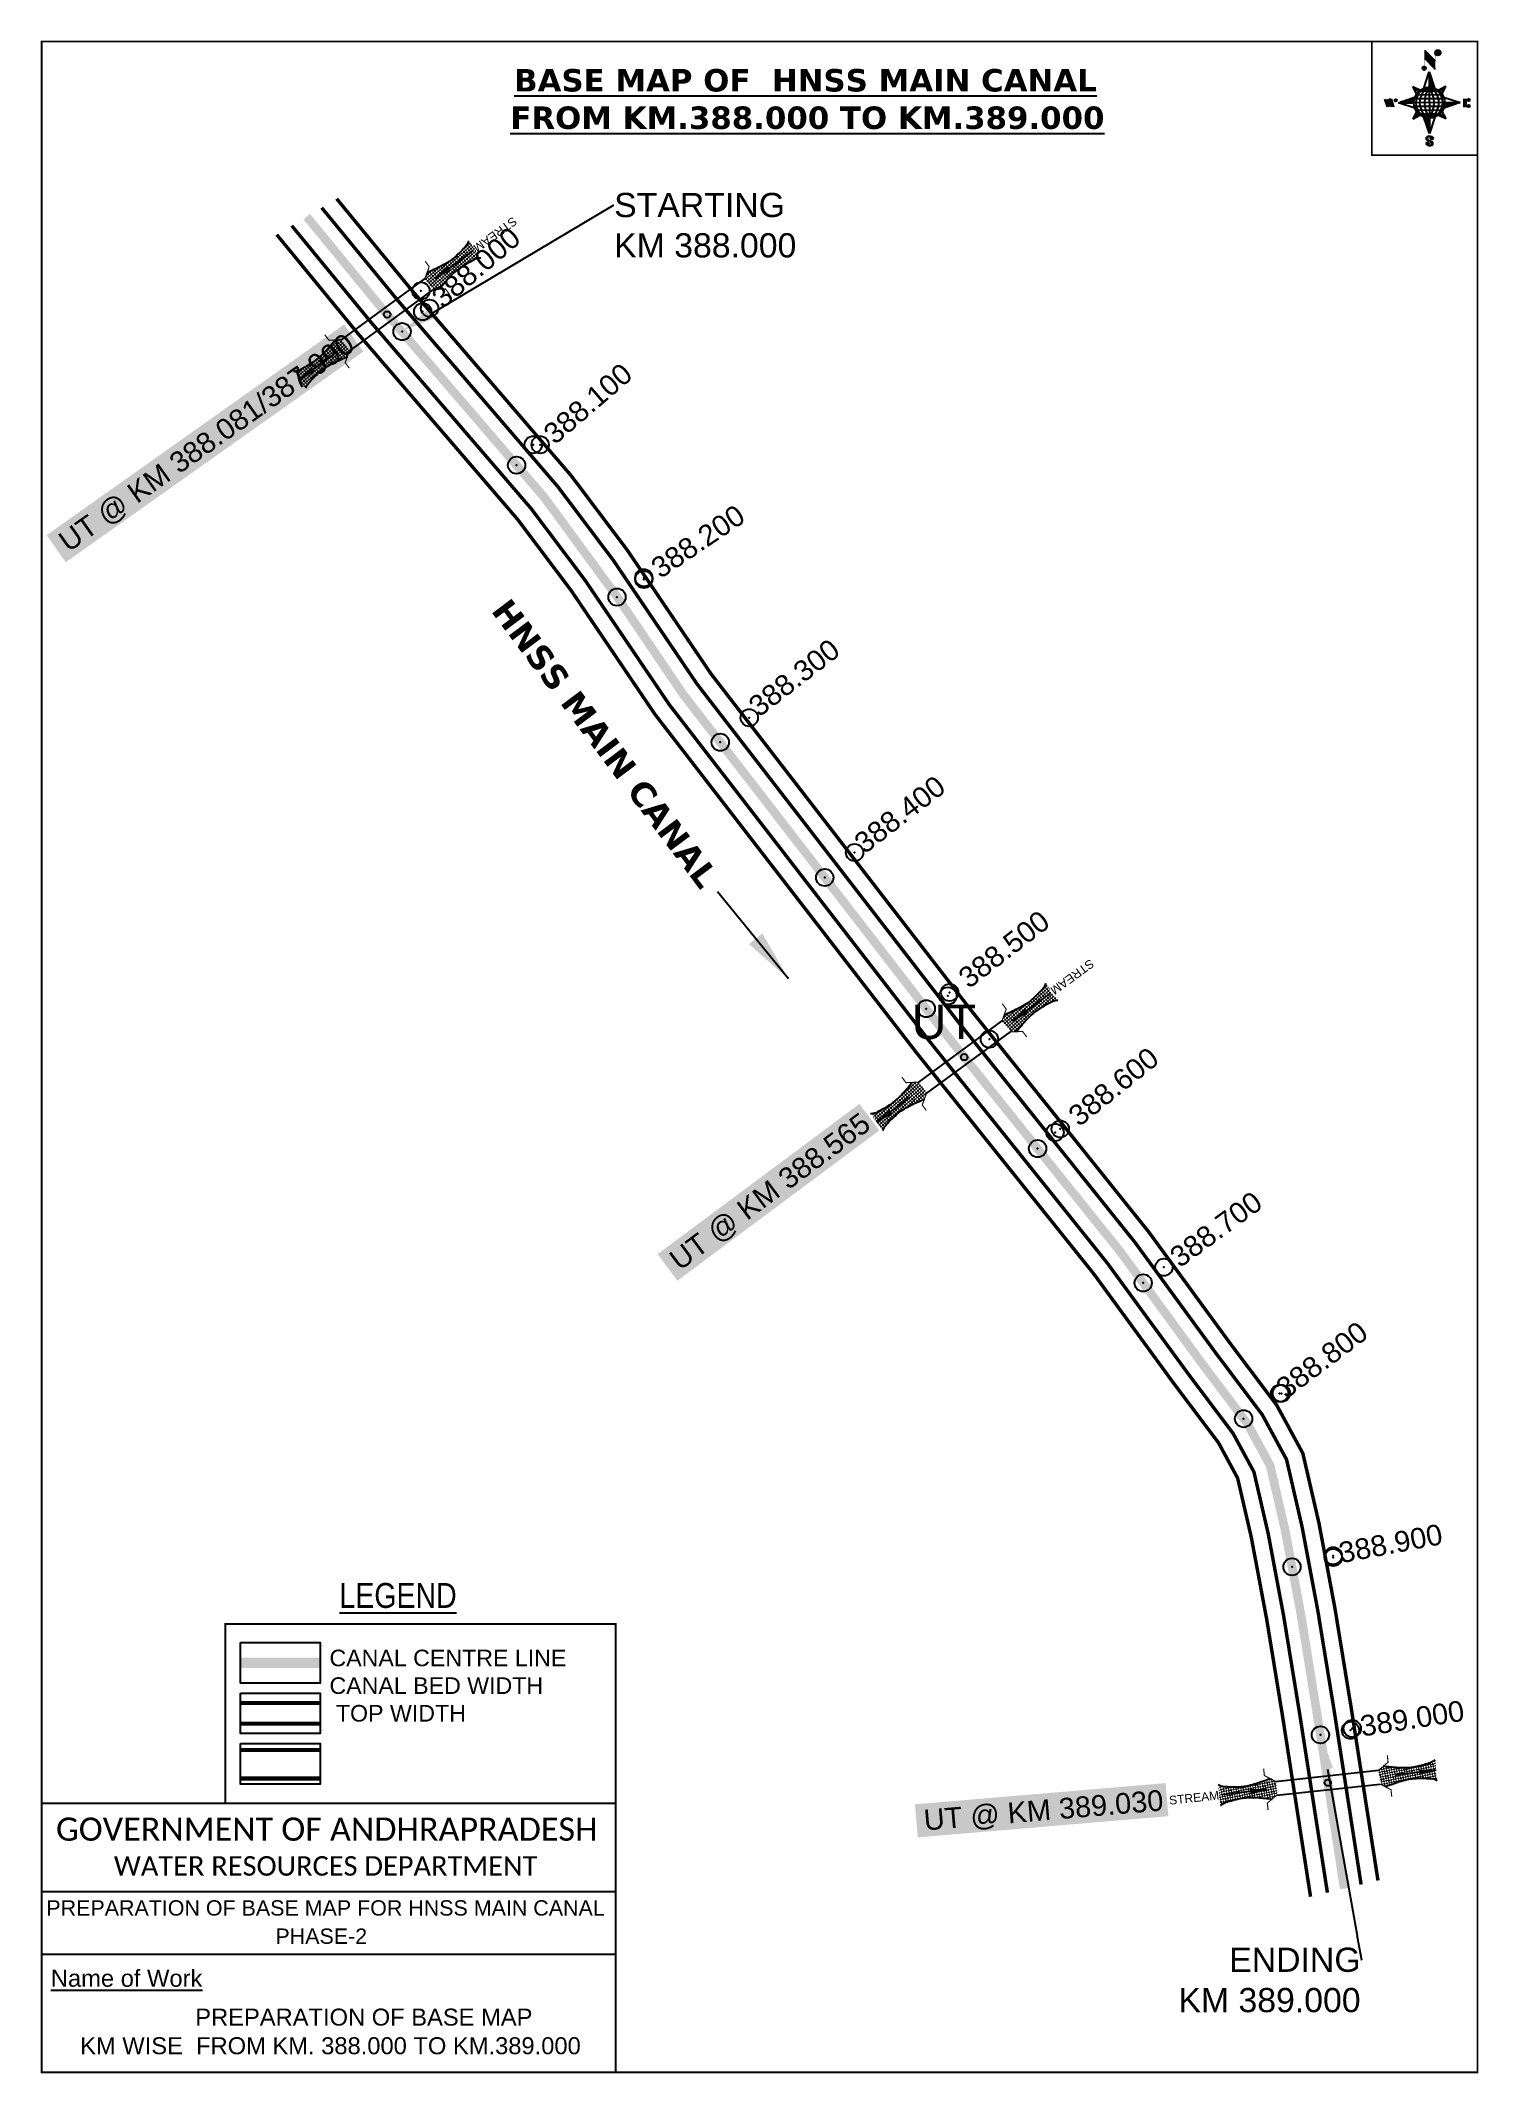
# Model space of a CAD drawing. Header units: inches. Extents: x 180062 to 180894, y 1580936 to 1582113.
import ezdxf
from ezdxf import colors
from ezdxf.entities.mleader import LeaderData, LeaderLine
from ezdxf.enums import TextEntityAlignment as Align
from ezdxf.math import Vec2, Vec3

# ---------------------------------------------------------------- set-up
doc = ezdxf.new("R2010")
doc.units = ezdxf.units.IN
doc.header["$MEASUREMENT"] = 0
doc.header["$PDMODE"] = 32
doc.header["$PDSIZE"] = 10
doc.linetypes.add('HIDDEN2', pattern=[0.1875, 0.125, -0.0625])
for name, color, linetype in [('AQUADUCT', 1, 'Continuous'), ('bord', 1, 'Continuous'), ('CANAL1', 242, 'Continuous'), ('CSMark', 72, 'Continuous'), ('DCBMS', 232, 'Continuous'), ('PAGE', 7, 'Continuous'), ('STRUCTURE', 5, 'Continuous'), ('TEXT', 6, 'Continuous')]:
    doc.layers.add(name, color=color, linetype=linetype)
doc.styles.add('ARIALN', font='ARIALN_1.TTF')
doc.styles.get("Standard").update_dxf_attribs({"font": 'ARIAL_1.TTF'})
doc.dimstyles.get("Standard").update_dxf_attribs({"dimtxt": 0.18, "dimasz": 0.18, "dimexe": 0.18, "dimexo": 0.0625, "dimgap": 0.09, "dimtad": 0, "dimtih": 1, "dimtoh": 1, "dimdec": 4, "dimzin": 0, "dimdsep": 46, "dimtxsty": 'Standard', "dimcen": 0.09, "dimadec": 0, "dimazin": 0, "dimtfac": 1, "dimtdec": 4, "dimtofl": 0, "dimtmove": 0, "dimatfit": 3, "dimfxl": 0, "dimtolj": 1, "dimtzin": 0, "dimarcsym": 0})
pattern_1 = [(267.2971131487395, (-8720374.9383359, 50637915.13839893), (10.53672553373347, -0.4974314379093613), [])]
pattern_2 = [(357.2971131487395, (-8720374.9383359, 50637915.13839893), (0.4974314379093601, 10.53672553373348), [])]

# ---------------------------------------------------------------- blocks, each defined once
blk = doc.blocks.new('*X8')
at = {"color": 0, "linetype": 'Continuous'}
for p, q in [((6321.563175437702, 239.2074203663178), (6322.581924588794, 240.2261695174094)), ((6321.571094283617, 239.3921159075293), (6322.524536642279, 240.3455582661906)), ((6321.579013129532, 239.5768114487408), (6322.467148695763, 240.4649470149719)), ((6321.586931975447, 239.7615069899523), (6322.409760749248, 240.5843357637531)), ((6321.594850821361, 239.9462025311638), (6322.352372802732, 240.7037245125344)), ((6321.602769667276, 240.1308980723753), (6322.294984856217, 240.8231132613157)), ((6321.610688513191, 240.3155936135868), (6322.322610836808, 241.0275159372032)), ((6321.618607359106, 240.5002891547983), (6322.339575221931, 241.2212570176224)), ((6321.670405508729, 239.1378737420482), (6322.639312535309, 240.1067807686281)), ((6321.756101028845, 239.046792566867), (6322.694551492757, 239.9852430307802)), ((6321.767025283511, 240.8254837745006), (6322.356539607053, 241.4149980980416)), ((6321.841796548961, 238.9557113916858), (6322.784401525116, 239.8983163678416)), ((6321.927492069076, 238.8646302165046), (6322.874251557474, 239.8113897049031)), ((6322.013187589191, 238.7735490413234), (6322.964101589832, 239.7244630419646)), ((6322.075863133939, 241.3110983202248), (6322.373503992176, 241.6087391784607)), ((6322.098883109306, 238.6824678661422), (6323.053951622191, 239.637536379026)), ((6322.184578629423, 238.591386690961), (6323.143801654548, 239.5506097160875)), ((6322.270274149538, 238.5003055157798), (6323.233651686906, 239.463683053149)), ((6322.405772691616, 238.4590273625623), (6323.316199320379, 239.3694539913255)), ((6322.536564177177, 238.4130421528257), (6323.436926723143, 239.3134046987925)), ((6322.667355662737, 238.3670569430892), (6323.557654125907, 239.2573554062594)), ((6322.798147148297, 238.3210717333527), (6323.67838152867, 239.2013061137264)), ((6322.928938633857, 238.2750865236161), (6323.799108931434, 239.1452568211934)), ((6323.059730119417, 238.2291013138795), (6323.919836334197, 239.0892075286604)), ((6323.190521604977, 238.183116104143), (6324.040563736961, 239.0331582361274)), ((6323.334898284248, 238.1507160881169), (6324.161291139725, 238.9771089435944)), ((6323.500484499982, 238.1395256085544), (6324.282018542488, 238.9210596510615)), ((6323.666070715716, 238.1283351289918), (6324.389078986148, 238.8513433994243)), ((6323.83165693145, 238.1171446494292), (6324.558435473549, 238.8439231915289)), ((6324.097210919775, 238.2059219424567), (6324.727791960951, 238.8365029836336)), ((6324.341779298861, 238.2737136262468), (6324.897148448353, 238.8290827757383)), ((6324.586347677948, 238.341505310037), (6325.066504935754, 238.821662567843)), ((6324.830916057034, 238.4092969938271), (6325.235861423155, 238.8142423599477)), ((6325.075484436121, 238.4770886776172), (6325.405217910557, 238.8068221520524)), ((6325.401209342145, 238.6260368883443), (6325.574574397958, 238.7994019441571))]:
    blk.add_line(p, q, dxfattribs=at)
blk = doc.blocks.new('*X7')
at = {"color": 0, "linetype": 'Continuous'}
for p, q in [((6324.425409812192, 240.3018877878409), (6324.530098087213, 240.4065760628617)), ((6324.560821561592, 240.2605228419445), (6324.762767368324, 240.4624686486762)), ((6324.696233310992, 240.2191578960481), (6324.995436649435, 240.5183612344908)), ((6324.831645060392, 240.1777929501517), (6325.228105930546, 240.5742538203053)), ((6324.967056809793, 240.1364280042552), (6325.451206401633, 240.6205775960956)), ((6325.102468559193, 240.0950630583588), (6325.626700194168, 240.619294693334)), ((6325.231508829004, 240.0473266328736), (6325.802193986703, 240.6180117905725)), ((6325.335045025791, 239.9740861343645), (6325.976788801136, 240.6158299097086)), ((6325.438581222579, 239.9008456358553), (6326.100204563527, 240.5624689768027)), ((6325.542117419366, 239.8276051373462), (6326.223620325917, 240.5091080438968)), ((6325.645653616154, 239.754364638837), (6326.347036088308, 240.455747110991)), ((6325.749189812941, 239.6811241403279), (6326.470451850699, 240.4023861780851)), ((6325.852726009729, 239.6078836418188), (6326.593867613089, 240.3490252451792)), ((6325.951486090436, 239.5298670272285), (6326.71728337548, 240.2956643122733)), ((6326.036566250415, 239.4381704919113), (6326.840699137871, 240.2423033793674)), ((6326.121646410395, 239.346473956594), (6326.964114900262, 240.1889424464615)), ((6326.206726570374, 239.2547774212767), (6327.055858370612, 240.1039092215148)), ((6326.291806730354, 239.1630808859595), (6327.135785134496, 240.0070592901021)), ((6326.376886890333, 239.0713843506422), (6327.21571189838, 239.9102093586895)), ((6326.461967050313, 238.9796878153249), (6327.295638662264, 239.8133594272769)), ((6326.547047210292, 238.8879912800077), (6327.375565426148, 239.7165094958642)), ((6326.632127370272, 238.7962947446904), (6327.455492190032, 239.6196595644516)), ((6326.717207530251, 238.7045982093731), (6327.535418953916, 239.5228096330389)), ((6326.788410008449, 236.4777036487165), (6327.354219516036, 237.0435131563033)), ((6326.792225928501, 238.6028399123283), (6327.6153457178, 239.4259597016263)), ((6326.838137672734, 238.4719749612643), (6327.695272481684, 239.3291097702136)), ((6326.884049416966, 238.3411100102004), (6327.775199245568, 239.2322598388009)), ((6326.916746160023, 236.7828164955863), (6327.582476853365, 237.4485471889285)), ((6326.9299611612, 238.2102450591364), (6327.853734496604, 239.1340183945408)), ((6326.975872905432, 238.0793801080725), (6327.849127438164, 238.952634640804)), ((6327.003134980726, 237.9298654880686), (6327.844520379724, 238.7712508870673)), ((6327.012515933215, 237.7624697452613), (6327.839913321284, 238.5898671333306)), ((6327.021896885704, 237.5950740024541), (6327.835306262844, 238.4084833795939)), ((6327.031277838193, 237.4276782596467), (6327.830699204404, 238.2270996258572)), ((6327.040658790683, 237.2602825168395), (6327.826092145964, 238.0457158721205)), ((6327.045082311595, 237.087929342456), (6327.810734190693, 237.8535812215537))]:
    blk.add_line(p, q, dxfattribs=at)
blk = doc.blocks.new('H')
at = {"layer": 'bord', "extrusion": (0.0004278845142637609, 0.00479197890903182, 0.9999884268595202)}
h = blk.add_hatch(dxfattribs=at)
h.set_pattern_fill('LINE', color=8, scale=84.38768555040302, angle=-2.702886851260515, style=0)
h.set_pattern_definition(pattern_2)
h.paths.add_polyline_path([(-492.4668010775931, 785.5898788240738, -0.090992046448718), (-447.9625593584497, 775.2324968557805), (-486.4976985411486, 912.0312741750386)])
h = blk.add_hatch(dxfattribs=at)
h.set_pattern_fill('LINE', color=8, scale=84.38768555040302, angle=-92.70288685126052, style=0)
h.set_pattern_definition(pattern_1)
h.paths.add_polyline_path([(-624.8772989658173, 665.1175860036165, -0.09099204644210665), (-614.5199170010164, 709.6218277204316), (-751.3186943142209, 671.0866885515861)])
h = blk.add_hatch(dxfattribs=at)
h.set_pattern_fill('LINE', color=8, scale=84.38768555040302, angle=-2.702886851260515, style=0)
h.set_pattern_definition(pattern_2)
h.paths.add_polyline_path([(-504.4050061509479, 532.7070881242398, -0.090992046448718), (-548.909247870557, 543.064470092766), (-510.3741086877417, 406.2656927765347)])
h = blk.add_hatch(dxfattribs=at)
h.set_pattern_fill('LINE', color=8, scale=84.38768555040302, angle=-92.70288685126052, style=0)
h.set_pattern_definition(pattern_1)
h.paths.add_polyline_path([(-245.5531129193259, 647.210278397426), (-371.9945082624909, 653.17938094493, -0.09099204644878103), (-382.3518902289215, 608.6751392250881)])
at = {"layer": 'bord', "extrusion": (0.0004278845142637604, 0.00479197890903182, 0.9999884268595203)}
for p, q in [((-519.3860571105615, 1020.408509141766, -1216.824464901347), (-434.678793075087, 927.3084467682056, -1216.414571548796)), ((-516.2384251924814, 1087.08582315594, -1217.145331720205), (-431.5311611755169, 993.9857607749291, -1216.735438367611)), ((-538.2690597721958, 773.6536562892143, -1215.633927328097), (-487.0181812191731, 906.212239655666, -1216.291082326422)), ((-487.0181812191731, 906.212239655666, -1216.291082326422), (-492.9870239489828, 779.7722960542887, -1215.682623766277)), ((-487.0181812191731, 906.212239655666, -1216.291082326422), (-448.4827650671941, 769.4150330077391, -1215.652034309381)), ((-864.6667208376457, 700.9117660832126, -1215.145683569252), (-846.8602190883248, 637.7003116968554, -1214.850391321915)), ((-846.885899517627, 700.0723706756253, -1215.149269383754), (-829.079397758178, 636.8609162860084, -1214.853977136408)), ((-829.1050781964441, 699.2329752675723, -1215.152855198257), (-811.2985764592304, 636.0215208844747, -1214.857562950931)), ((-829.1050781964441, 699.2329752675723, -1215.152855198257), (-811.3242568973801, 698.393579858588, -1215.156441012743)), ((-811.3242568973801, 698.393579858588, -1215.156441012743), (-793.5177551378147, 635.1821254740935, -1214.861148765422)), ((-751.8386587080895, 665.2704204607289, -1215.023166955395), (-615.0399729244527, 703.8051171880215, -1215.266361263119)), ((-626.736305744329, 793.7732813858893, -1215.692487060367), (-566.811349663476, 760.1895317081362, -1215.557193835181)), ((-626.736305744329, 793.7732813858893, -1215.692487060367), (-584.1428260545363, 746.9596384149045, -1215.486379775655)), ((-598.946746484784, 730.9517588270828, -1215.4033350249), (-626.736305744329, 793.7732813858893, -1215.692487060367)), ((-421.3357812265749, 753.3219341966324, -1215.586531535218), (-358.5136001041974, 781.1110481221694, -1215.746578873753)), ((-358.5136001041974, 781.1110481221694, -1215.746578873753), (-405.3276889660046, 738.5181495659053, -1215.522440984547)), ((-358.5136001041974, 781.1110481221694, -1215.746578873753), (-392.0976094479556, 721.1868434431963, -1215.445049781629)), ((-378.6332729603746, 692.6448510554619, -1215.314036820931), (-246.0730746499612, 641.3942844460253, -1215.12516345687)), ((-213.4791469212505, 669.2951450282708, -1215.272811938016), (-216.710715676134, 600.8397693103179, -1214.943388670676)), ((-751.8386587080895, 665.2704204607289, -1215.023166955395), (-625.3972626964678, 659.3013864478562, -1215.048666080719)), ((-619.2784603905748, 614.0198538512923, -1214.834293591338), (-751.8386587080895, 665.2704204607289, -1215.023166955395)), ((-639.398133254319, 525.5536567845847, -1214.401751538512), (-605.8141239105607, 585.4778614635579, -1214.703280630637)), ((-639.398133254319, 525.5536567845847, -1214.401751538512), (-592.5840443923953, 568.1465553403832, -1214.625889427719)), ((-576.5759521321743, 553.3427707091905, -1214.561798877043), (-639.398133254319, 525.5536567845847, -1214.401751538512)), ((-510.8935521394596, 400.4524652508553, -1213.857248085843), (-549.4289682914387, 537.2496718976181, -1214.496296102879)), ((-459.6426735860878, 533.0110486173071, -1214.514403084168), (-510.8935521394596, 400.4524652508553, -1213.857248085843)), ((-504.9247094094171, 526.8924088519998, -1214.465706645989), (-510.8935521394596, 400.4524652508553, -1213.857248085843)), ((-371.1754276144202, 512.8914235194679, -1214.455843351893), (-431.1003836950404, 546.475173198618, -1214.591136577086)), ((-371.1754276144202, 512.8914235194679, -1214.455843351893), (-413.7689073036308, 559.7050664918497, -1214.661950636613)), ((-398.9649868734996, 575.7129460782744, -1214.74499538736), (-371.1754276144202, 512.8914235194679, -1214.455843351893)), ((-246.0730746499612, 641.3942844460253, -1215.12516345687), (-382.8717604242847, 602.859587718267, -1214.881969149149)), ((-372.5144706616993, 647.363318458898, -1215.099664331546), (-246.0730746499612, 641.3942844460253, -1215.12516345687)), ((-197.1518122339039, 599.9164343632292, -1214.947333066632), (-193.9202434780891, 668.3718100786209, -1215.276756333961))]:
    blk.add_line(p, q, dxfattribs=at)
at = {"layer": 'bord', "color": 8, "linetype": 'ByBlock', "extrusion": (0.0004278845142637604, 0.00479197890903182, 0.9999884268595203)}
for p, q in [((-375.037429585529, 679.1629559395369, -1215.250969739694), (-619.8901498829364, 690.7217333998997, -1215.201589898729)), ((-386.4701403837535, 711.3830894059502, -1215.400477790083), (-605.4730712235323, 721.7215742594562, -1215.35631111762)), ((-410.8462962137419, 744.2142448802479, -1215.547375515144), (-578.1125475389999, 752.110393114388, -1215.51364266185)), ((-492.9872379411827, 779.772306161467, -1215.682623723144), (-504.9247094094171, 526.8924088519998, -1214.465706645989)), ((-372.5145726100891, 647.3634304928128, -1215.099664824794), (-625.3973747401615, 659.3012845208868, -1215.048665544341)), ((-378.0217974673142, 615.9429816137999, -1214.946740470406), (-622.87451776542, 627.5017590741627, -1214.897360629442)), ((-392.4388761268347, 584.9431407540105, -1214.792019251512), (-611.441806967312, 595.2816256079823, -1214.747852579053)), ((-419.7993998112506, 554.5543218990788, -1214.634687707282), (-587.06565113744, 562.4504701336846, -1214.600954853988))]:
    blk.add_line(p, q, dxfattribs=at)
at = {"layer": 'bord', "extrusion": (0.0004278845142637604, 0.00479197890903182, 0.9999884268595203)}
for points, const_width, elevation in [([(-522.0131121619479, 959.550775259228), (-515.7175743466119, 1092.906934415961)], 1.60540055982536, -1212.142843617219), ([(-434.158262363472, 933.1277235058805), (-427.8627245295095, 1066.483882669366)], 1.60540055982536, -1212.142843617219), ([(-870.0736340994383, 707.00824508073), (-846.3658724653925, 705.889038352192)], 0.6421602239301444, -1212.142843617219), ([(-828.5594987093612, 642.676858191162), (-820.953748198869, 677.9586989512691)], 0.6421602239301444, -1212.142843617223), ([(-792.9978562549747, 640.9980480956772), (-781.589230506466, 693.9208092413096)], 0.6421602239301444, -1212.142843617218), ([(-222.7385766651839, 675.5731321041832), (-173.8413183107752, 673.2647682324088)], 0.7063762463231584, -1212.142843617221), ([(-828.5594987093612, 642.6768581911618), (-855.2307305332708, 643.935965762368)], 0.6421602239301444, -1212.142843617219), ([(-810.7786774830411, 641.8374531447001), (-784.1074456587239, 640.5783455765209)], 0.6421602239301444, -1212.142843617222), ([(-177.0730277270245, 604.8086065300355), (-225.9702860934822, 607.1169704015771)], 0.7063762463231584, -1212.142843617222), ([(-194.785239975681, 644.8497587676384), (-185.0057882997701, 644.3880859934699)], 0.7063762463231584, -1212.14284361722)]:
    blk.add_lwpolyline(points, dxfattribs=dict(at, const_width=const_width, elevation=elevation))
for points, const_width, elevation in [([(-413.6616245851993, 1073.140134249887, 1), (-397.6117714248124, 1057.729118476532, 1)], 22.25077962579039, -1212.14284361722), ([(-530.3419430367337, 949.5474510251247, 1), (-519.6420409089901, 939.2734405104861, 1)], 14.83385308386026, -1212.142843617223), ([(-775.9087905502321, 696.5833098740303, 1), (-769.4888492682775, 690.418903565154, 1)], 8.900311850316152, -1212.142843617216), ([(-180.1423226412179, 617.9784816729323, 1), (-173.0803872516442, 611.1976347345654, 1)], 9.790343035347762, -1212.142843617219), ([(-177.8339587833615, 666.8757400336997, 1), (-170.7720233739972, 660.0948930920731, 1)], 9.790343035347762, -1212.142843617223), ([(-489.8397168474219, 361.7280028313068, 1), (-498.0671858660056, 369.1142257457323, 1)], 11.05656073458609, -1212.142843617215), ([(-525.1949096693778, 321.5505605205689, 1), (-533.4223786795214, 328.9367834347616, 1)], 11.05656073458609, -1212.142843617218)]:
    blk.add_lwpolyline(points, format="xyb", close=True, dxfattribs=dict(at, const_width=const_width, elevation=elevation))
for points, elevation in [([(-537.0436544864716, 317.3909783906986), (-530.686771839954, 310.4778530870033), (-519.7848077441001, 306.8033377354246), (-504.8555995545785, 306.8996049665207), (-493.8614930827366, 309.9751672386152), (-486.3299612487816, 317.6739007300386), (-486.5193926708707, 325.7780890813514), (-490.6180678635317, 333.2605072774198), (-493.5031616341619, 336.2254691210802), (-502.816804350885, 340.8534958871466), (-522.4580017436219, 347.2728260433129), (-530.4257294404489, 351.5824209563287), (-533.6858260648524, 354.5525017987891), (-537.4013079778782, 362.629807892173), (-536.9549017110166, 373.3508360361672), (-530.0284934418471, 380.6827556172281), (-520.0052991440441, 384.0716307398478), (-503.5000552259427, 384.2213990291513), (-492.5323047870551, 379.8708521119993), (-487.1463343054379, 373.2710396641844)], -1212.142843617219), ([(-522.4539065143929, 347.5728294925347), (-526.1949835211592, 353.7751140225195), (-527.7518298353394, 360.6227161141025), (-527.9156661629893, 370.6019260344024), (-525.8991041315983, 375.4503632916039), (-521.3202371541029, 381.1640017041664), (-514.5251386848048, 384.3718976443916)], -1212.142843617221), ([(-504.8555995545785, 306.8996049665207), (-499.0047943263154, 312.3708361831504), (-496.9585419834797, 319.3942984564654), (-497.4612851235933, 326.5275708001649), (-501.2415295758961, 335.3559093211365), (-509.2361390522836, 343.1915685721062)], -1212.142843617219)]:
    blk.add_lwpolyline(points, dxfattribs=dict(at, elevation=elevation))
for centre, radius in [((-405.6366979898718, 1065.434626361347, -1212.142843617228), 22.25077962579068), ((-524.9919919744626, 944.4104457636145, -1212.142843617225), 14.83385308386045), ((-772.6988199003781, 693.5011067149355, -1212.142843617225), 8.900311850316273), ((-498.4359036135794, 659.1484834742021, -1212.142843617229), 126.5822129822759), ((-176.6113549475952, 614.5880582008385, -1212.142843617227), 9.7903430353479), ((-174.3029910778062, 663.4853165630027, -1212.142843617225), 9.7903430353479), ((-493.9534513636986, 365.4211142832808, -1212.142843617226), 11.05656073458623), ((-529.3086441806488, 325.2436719765011, -1212.142843617227), 11.05656073458623)]:
    blk.add_circle(centre, radius, dxfattribs=at)
at = {"layer": 'bord', "color": 8, "linetype": 'ByBlock', "extrusion": (0.0004278845142637604, 0.00479197890903182, 0.9999884268595203)}
for centre, radius, start, end in [((-481.5018944916621, 658.3490694805806, -1212.142843617225), 127.7124113124745, 94.925359787212, 259.6690604518324), ((-436.7958279077627, 656.2386032006533, -1212.142843617224), 140.8227119427793, 113.2864437035868, 241.3079765329169), ((-315.8862391595549, 650.5307512261786, -1212.142843617227), 222.3100112361417, 142.5891607921548, 212.0052594442485), ((-560.0761933124097, 662.0583738566748, -1212.142843617224), 140.8227119427793, 293.2864437035868, 61.30797653291689), ((-680.9857820597445, 667.7662258302183, -1212.142843617228), 222.3100112361417, 322.5891607921548, 32.00525944424854), ((-515.3701267285685, 659.9479075753505, -1212.142843617227), 127.7124113124745, 274.925359787212, 79.66906045183244)]:
    blk.add_arc(centre, radius, start, end, dxfattribs=at)
at = {"layer": 'bord', "extrusion": (0.0004278845142637604, 0.00479197890903182, 0.9999884268595203)}
for points in [[(-515.7175743148887, 1092.906934417125, -1212.142843617227), (-431.0104934413977, 999.8058030862261, -1212.142843617227), (-518.8653432401063, 1026.22885483189, -1212.142843617227), (-434.1582623484545, 933.1277235084416, -1212.142843617227)], [(-864.1466936911305, 706.7284433981881, -1212.142843617225), (-846.3658724649268, 705.889038353589, -1212.142843617225), (-846.34031992468, 643.5162632348297, -1212.142843617225), (-828.5594986876497, 642.6768581867381, -1212.142843617225)], [(-828.5850512369768, 705.049633307593, -1212.142843617229), (-810.804230031204, 704.2102282608984, -1212.142843617229), (-810.778677482168, 641.8374531481927, -1212.142843617229), (-792.9978562541016, 640.9980480994025, -1212.142843617229)], [(-193.4002216503151, 674.1881137788835, -1212.142843617225), (-196.6319310673212, 605.7319520774413, -1212.142843617225), (-212.9591249906118, 675.1114593302475, -1212.142843617225), (-216.1908344065701, 606.6552976257785, -1212.142843617225)]]:
    blk.add_solid(points, dxfattribs=at)
at = {"layer": 'bord', "extrusion": (0.0004278845142637604, 0.00479197890903182, 0.9999884268595203), "xscale": 7.977342409717546, "yscale": 7.977342408231451, "zscale": 7.977342408476333, "rotation": 138.0840426661453}
for name, p in [('*X7', (38300.50170925955, -31929.38484708802, -1212.14284361722)), ('*X8', (38314.39702652739, -31950.87734303279, -1212.142843617221))]:
    blk.add_blockref(name, p, dxfattribs=at)
blk = doc.blocks.new('UT')
at = {"layer": 'STRUCTURE'}
h = blk.add_hatch(dxfattribs=at)
h.set_pattern_fill('DASH', color=150, scale=7.999999999999998, angle=-39.62775206685995, style=0)
h.set_pattern_definition([(320.37224793314, (-4370.464045089087, -6260.881149863359), (1.408001531132492, 0.1324072820072919), [0.9999999999999998, -0.9999999999999998])])
h.paths.add_polyline_path([(765162.9675066409, 1700681.885966053), (765165.5706946704, 1700680.616418319), (765167.2115574566, 1700680.268093512), (765169.1204505624, 1700680.006090325), (765172.4158343371, 1700679.627599867), (765176.4119631688, 1700679.345266073), (765179.5041916154, 1700679.470832215), (765183.0623928958, 1700679.941976878), (765187.653863331, 1700680.880728189), (765188.8854408305, 1700681.172290679), (765193.0594222734, 1700682.222896261), (765196.0594222734, 1700680.222896261), (765196.0594222732, 1700672.222896261), (765193.059422273, 1700670.222896261), (765190.5057321201, 1700670.796857346), (765188.1290725247, 1700671.306258218), (765185.4941448105, 1700671.815650651), (765183.6163483107, 1700672.12764564), (765180.9986007552, 1700672.46166047), (765180.3290960666, 1700672.523134715), (765178.4873260654, 1700672.631123998), (765176.6762091704, 1700672.636509361), (765174.5831391418, 1700672.500406373), (765172.534028191, 1700672.254105192), (765170.4159507004, 1700671.954846333), (765168.4528082367, 1700671.66088667), (765166.101004961, 1700671.20675446), (765164.9649718658, 1700670.843101195), (765162.9701249787, 1700669.702226759)])
h.paths.add_polyline_path([(765259.0594222734, 1700682.22289626), (765256.0594222734, 1700680.22289626), (765256.0594222732, 1700672.22289626), (765259.0594222732, 1700670.22289626), (765261.9351070337, 1700670.954361328), (765264.4002490969, 1700671.550062475), (765266.3788792096, 1700671.989210923), (765269.093032495, 1700672.510050664), (765272.6518334274, 1700672.97822495), (765276.0687944656, 1700673.093904169), (765278.5781092133, 1700672.933545554), (765281.1683763347, 1700672.653460775), (765283.8680040132, 1700672.3279393), (765286.4420291914, 1700671.859000532), (765287.9990189318, 1700671.256817373), (765289.1513379057, 1700670.559826468), (765289.1487195679, 1700682.743565763), (765287.5893077053, 1700681.791647122), (765285.7373813264, 1700681.170064355), (765283.0007571635, 1700680.681356852), (765281.1888035367, 1700680.417637402), (765276.6898998322, 1700679.872435108), (765272.6690061819, 1700679.859315587), (765268.7030904231, 1700680.287947755), (765264.817948322, 1700680.971872088), (765261.162969874, 1700681.748857019)])
at = {"layer": 'STRUCTURE', "color": 150, "const_width": 0.6280741461245082}
for points in [[(765190.0594222734, 1700688.222896261), (765190.0594222734, 1700684.222896261), (765196.0594222734, 1700680.222896261), (765256.0594222734, 1700680.22289626), (765262.0594222734, 1700684.22289626), (765262.0594222734, 1700688.22289626)], [(765190.0594222732, 1700664.222896261), (765190.0594222732, 1700668.222896261), (765196.0594222732, 1700672.222896261), (765256.0594222732, 1700672.22289626), (765262.0594222732, 1700668.22289626), (765262.0594222732, 1700664.22289626)]]:
    blk.add_lwpolyline(points, dxfattribs=at)
at = {"layer": 'STRUCTURE', "color": 150}
for points in [[(765196.0594222734, 1700680.222896261), (765256.0594222734, 1700680.22289626)], [(765196.0594222732, 1700672.222896261), (765256.0594222732, 1700672.22289626)], [(765196.0594222732, 1700672.222896261), (765256.0594222732, 1700672.22289626)]]:
    blk.add_lwpolyline(points, dxfattribs=at)
at = {"layer": 'STRUCTURE', "color": 0}
blk.add_circle((765226.0594222733, 1700676.222896261), 1.88981828804203, dxfattribs=at)
at = {"layer": 'STRUCTURE', "color": 150}
for points in [[(765162.9675066409, 1700681.885966053), (765164.358628801, 1700681.068441708), (765167.8770977717, 1700680.169164927), (765171.232134209, 1700679.760402754), (765176.060009073, 1700679.351640581), (765184.7336071001, 1700680.250917361), (765193.0594222735, 1700682.222896261)], [(765289.1487195679, 1700682.743565763), (765287.7814574724, 1700681.886733643), (765284.290041913, 1700680.887563977), (765280.948015412, 1700680.383366718), (765276.1337485436, 1700679.837201234), (765267.4380478043, 1700680.488960477), (765259.0594222734, 1700682.22289626)], [(765162.9701249787, 1700669.702226759), (765164.3373870743, 1700670.559058879), (765167.8288026336, 1700671.558228544), (765171.1708291346, 1700672.062425803), (765175.985096003, 1700672.608591288), (765184.6807967423, 1700671.956832044), (765193.0594222732, 1700670.222896261)], [(765289.1513379057, 1700670.559826468), (765287.7602157457, 1700671.377350814), (765284.2417467749, 1700672.276627594), (765280.8867103376, 1700672.685389768), (765276.0588354736, 1700673.09415194), (765267.3852374465, 1700672.19487516), (765259.0594222731, 1700670.22289626)]]:
    blk.add_spline(points, degree=3, dxfattribs=at)
at = {"layer": 'STRUCTURE', "color": 0}
blk.add_text('STREAM', height=5, dxfattribs=at).set_placement((765148.2464563532, 1700675.806984554), align=Align.MIDDLE_CENTER)
for points in [[(765190.8848369633, 1700675.966282922), (765164.2099887003, 1700675.833849112)], [(765289.2568244911, 1700676.692727373), (765265.4033313843, 1700676.382461722)]]:
    blk.add_leader(points, dimstyle='Standard', override={"dimasz": 10, "dimgap": 0.09, "dimtad": 0}, dxfattribs=at)

msp = doc.modelspace()

# ---------------------------------------------------------------- linework, layer by layer
for p in [(180282, 1581968, 732), (180282, 1581968, 732), (180283, 1581956, 733), (180347, 1581879, 734), (180411, 1581801, 735), (180587, 1581560, 737), (180611, 1581535, 738), (180611, 1581535, 738), (180649, 1581481, 739), (180712, 1581403, 740), (180712, 1581403, 740), (180779, 1581330, 741), (180810, 1581235, 742), (180821, 1581136, 743)]:
    msp.add_point(p)
at = {"layer": 'CANAL1', "color": 200, "const_width": 2}
for points in [[(180233.2256349096, 1582021.370596349), (180276.2716206262, 1581968.916816531), (180368.9935168431, 1581861.040851403), (180401.4407461192, 1581817.972231354), (180449.9226170887, 1581746.358735758), (180600.4728470663, 1581551.600421353), (180703.2775313636, 1581423.357017577), (180750.242868459, 1581359.070542411), (180777.3517761274, 1581323.087964174), (180792.4365085718, 1581295.247952478), (180801.7692081345, 1581254.806077088), (180810.8978883789, 1581206.195628146), (180820.4034970703, 1581148.050260972), (180835.9128497558, 1581048.067169945)], [(180198.5758486982, 1582000.539294578), (180245.6399064118, 1581943.189284361), (180337.8199824924, 1581835.943692127), (180368.884296038, 1581794.710676334), (180417.5053355739, 1581722.891612196), (180569.0419561791, 1581526.857260046), (180671.5072851529, 1581399.037184079), (180718.1177498812, 1581335.236460641), (180743.605981362, 1581301.405061213), (180754.6814020012, 1581280.96453691), (180762.6083889471, 1581246.614109562), (180771.4980256388, 1581199.276573473), (180780.90122177, 1581141.757659178), (180796.8851926125, 1581038.7148795)]]:
    msp.add_lwpolyline(points, dxfattribs=at)
at = {"layer": 'CANAL1', "color": 1, "linetype": 'HIDDEN2', "ltscale": 100, "const_width": 5}
for points in [[(180215.9007418039, 1582010.954945463), (180260.955763519, 1581956.053050446), (180353.4067496678, 1581848.492271765), (180395.6022579517, 1581790.920719544), (180433.7139763313, 1581734.625173977), (180514.427169426, 1581630.211082815), (180584.7574016227, 1581539.2288407), (180687.3924082583, 1581411.197100828), (180734.1803091697, 1581347.153501526), (180760.4788787447, 1581312.246512694), (180773.5589552865, 1581288.106244694), (180782.1887985408, 1581250.710093325), (180791.1979570089, 1581202.736100809), (180802.5981596217, 1581132.360102016)], [(180802.5981596217, 1581132.360102016), (180816.3990211842, 1581043.391024722)]]:
    msp.add_lwpolyline(points, dxfattribs=at)
at = {"layer": 'CANAL1', "color": 5, "const_width": 2}
for points in [[(180224.5631883567, 1582016.162770906), (180268.6136920726, 1581962.484933489), (180361.2001332555, 1581854.766561584), (180393.3016335989, 1581812.156842599), (180441.81829671, 1581740.491954867), (180592.6151243445, 1581545.414631026), (180695.3349698109, 1581417.277059203), (180742.2115888144, 1581353.112021968), (180768.9153274361, 1581317.667238434), (180782.9977319292, 1581291.677098586), (180791.9790033376, 1581252.758085207), (180801.0479226939, 1581204.465864478), (180810.5279282453, 1581146.477110524), (180826.15593547, 1581045.729097334)], [(180207.238295251, 1582005.747120021), (180253.2978349654, 1581949.621167403), (180345.6133660801, 1581842.217981946), (180377.0234085583, 1581800.526065089), (180425.6096559526, 1581728.758393087), (180576.8996789009, 1581533.043050373), (180679.4498467056, 1581405.117142454), (180726.149029525, 1581341.194981084), (180752.0424300533, 1581306.825786953), (180764.1201786439, 1581284.535390802), (180772.3985937439, 1581248.662101444), (180781.3479913239, 1581201.006337141), (180790.7767905951, 1581143.330809626), (180806.6421068983, 1581041.052952111)]]:
    msp.add_lwpolyline(points, dxfattribs=at)
at = {"layer": 'CANAL1', "color": 1, "linetype": 'HIDDEN2', "ltscale": 100, "const_width": 6, "elevation": -0.3553708883178652}
msp.add_lwpolyline([(180223.6533618647, 1581174.085580698), (180177.6195249717, 1581174.085580698)], dxfattribs=at)
at = {"layer": 'CANAL1', "color": 5, "const_width": 2.4, "elevation": -0.3553708883178652}
for points in [[(180223.6533618647, 1581150.819102415), (180177.6195249717, 1581150.819102415)], [(180223.6533618647, 1581138.819102415), (180177.6195249717, 1581138.819102415)]]:
    msp.add_lwpolyline(points, dxfattribs=at)
at = {"layer": 'CANAL1', "color": 200, "const_width": 2.4, "elevation": -0.3553708883178652}
for points in [[(180223.6533618647, 1581123.602584233), (180177.6195249717, 1581123.602584233)], [(180223.6533618647, 1581107.11520963), (180177.6195249717, 1581107.11520963)]]:
    msp.add_lwpolyline(points, dxfattribs=at)
at = {"layer": 'CSMark', "color": 2}
for p in [(180287, 1581958), (180351, 1581879), (180411, 1581802), (180472, 1581721), (180533, 1581643), (180588, 1581562), (180652, 1581483), (180780, 1581330), (180810, 1581236), (180820, 1581135)]:
    msp.add_point(p, dxfattribs=at)
at = {"layer": 'CSMark', "color": 3}
for p in [(180271.0936498878, 1581944.441767464), (180337.3578401449, 1581867.164146205), (180395.4710781907, 1581790.831911699), (180455.2320669819, 1581706.788437594), (180515.7300663299, 1581628.525598808), (180574.4511742361, 1581552.613400009), (180638.9264100359, 1581471.655869044), (180700.0159078552, 1581393.917968099), (180758.1547123717, 1581315.331458032), (180786.1565717182, 1581229.581602646), (180802.5981596216, 1581132.360102016)]:
    msp.add_point(p, dxfattribs=at)
at = {"layer": 'PAGE', "const_width": 1}
msp.add_lwpolyline([(180893.5052753203, 1580937.068852487), (180893.5052753203, 1582112.340281059), (180062.5052753203, 1582112.340281059), (180062.5052753203, 1580937.068852487), (180893.5052753203, 1580937.068852487)], dxfattribs=at)
at = {"layer": 'PAGE'}
for points, const_width in [([(180893.5052753203, 1582112.340281059), (180832.4104823038, 1582112.340281059), (180832.4104823038, 1582046.59137482), (180893.5052753203, 1582046.59137482)], 1), ([(180168.8117040284, 1581196.513699964), (180394.6499583218, 1581196.513699964), (180394.6499583218, 1581092.710597754), (180168.8117040284, 1581092.710597754)], 1.2), ([(180062.5052753203, 1581092.710597754), (180394.6499583218, 1581092.710597754), (180394.6499583218, 1580937.068852487), (180062.5052753203, 1580937.068852487)], 1.2)]:
    msp.add_lwpolyline(points, close=True, dxfattribs=dict(at, const_width=const_width))
at = {"layer": 'PAGE', "elevation": -0.3553708883178652}
for points in [[(180177.6195249717, 1581185.844366098), (180223.6533618647, 1581185.844366098), (180223.6533618647, 1581162.326795298), (180177.6195249717, 1581162.326795298)], [(180177.6195249717, 1581156.577887815), (180223.6533618647, 1581156.577887815), (180223.6533618647, 1581133.060317015), (180177.6195249717, 1581133.060317015)], [(180177.6195249717, 1581127.311409532), (180223.6533618647, 1581127.311409532), (180223.6533618647, 1581103.793838732), (180177.6195249717, 1581103.793838732)]]:
    msp.add_lwpolyline(points, close=True, dxfattribs=at)
at = {"layer": 'PAGE'}
for points in [[(180062.5052753203, 1581041.723776921), (180394.6499583218, 1581041.723776921)], [(180062.5052753203, 1581005.36374877), (180394.6499583218, 1581005.36374877)]]:
    msp.add_lwpolyline(points, dxfattribs=at)

# ---------------------------------------------------------------- block references
at = {"layer": 'AQUADUCT', "color": 1, "xscale": 0.0703495379661093, "yscale": 0.07034953800030053, "zscale": 0.07034953795990817, "rotation": 3.078330607406165}
msp.add_blockref('H', (180903.1227369227, 1582032.93189898, 85.37877273951607), dxfattribs=at)
at = {"layer": 'STRUCTURE', "color": 0}
for p, rotation in [((-207894.2581011695, 3406017.02726423), 216.2387828988689), ((-207560.2658660507, 3405587.363159639), 216.2387828988689), ((-398278.7388056314, -191613.697963947), 6.135135430122262)]:
    msp.add_blockref('UT', p, dxfattribs=dict(at, rotation=rotation))

# ---------------------------------------------------------------- texts
msp.add_text('UT ', height=20).set_placement((180611, 1581535, 738), align=Align.RIGHT)
at = {"layer": 'CANAL1', "color": 7, "insert": (180332.8068850788, 1581792.01440316), "char_height": 14, "width": 205.1285829415715, "attachment_point": 1, "rotation": 306.9361860633639}
msp.add_mtext('\\pi0.96322;{\\fVerdana|b1|i0|c0|p34;HNSS MAIN CANAL}', dxfattribs=at)
at = {"layer": 'CSMark', "color": 1}
for s, rotation, p in [('388.000', 40.67982271901937, (180290.8805750648, 1581961.859605805)), ('388.100', 40.67982271901937, (180355.6233879743, 1581883.13971854)), ('388.200', 34.09774375889752, (180417.2045036181, 1581806.103493986)), ('388.300', 37.70440014609147, (180474.0077238705, 1581725.697341112)), ('388.400', 37.70440014609147, (180535.1512232087, 1581646.567874485)), ('388.500', 37.70440014897218, (180595.4661746942, 1581568.541834362)), ('388.600', 38.71695977620724, (180659.1975627501, 1581488.576691466)), ('388.700', 36.15049071259793, (180717.6730766651, 1581407.118949515)), ('388.800', 36.99399627436178, (180779.2339475139, 1581331.225669532)), ('388.900', 10.63584602484584, (180813.4000704382, 1581237.561852434)), ('389.000', 8.81743230437754, (180825.769611153, 1581137.279918745))]:
    msp.add_text(s, height=11.99999999999997, rotation=rotation, dxfattribs=at).set_placement(p, align=Align.MIDDLE_LEFT)
at = {"layer": 'PAGE', "extrusion": (0.000201441454039347, 0.004806825185374127, 0.9999884268595203), "style": 'ARIALN'}
msp.add_text('%%ULEGEND', height=14.4, rotation=359.9999445040718, dxfattribs=at).set_placement((180268.7614173765, 1581194.602347198, 7636.928287519124), align=Align.MIDDLE)
at = {"layer": 'PAGE', "extrusion": (0.000201441454039347, 0.004806825185374127, 0.9999884268595202)}
msp.add_text('PREPARATION OF BASE MAP FOR HNSS MAIN CANAL', height=8.877830072559751, rotation=359.9999445040718, dxfattribs=at).set_placement((180065.2053025828, 1581009.331003045, 7635.996704679232))
msp.add_text('PHASE-2', height=8.877830072559751, rotation=359.9999445040718, dxfattribs=at).set_placement((180224.3263750928, 1580997.419176232, 7635.945929090991), align=Align.MIDDLE_CENTER)
at = {"layer": 'PAGE', "extrusion": (0.000201441454039347, 0.004806825185374127, 0.9999884268595203)}
msp.add_text('%%UName of Work', height=9.8219646373423, rotation=359.9999445040718, dxfattribs=at).set_placement((180067.8204292396, 1580968.156989214, 7634.660415889714))
for s, p in [('PREPARATION OF BASE MAP', (180248.9556837398, 1580950.589264506, 7634.738589042538)), ('KM WISE  FROM KM. 388.000 TO KM.389.000', (180229.6434141995, 1580934.014855311, 7634.736368363959))]:
    msp.add_text(s, height=9.8219646373423, rotation=359.9999445040718, dxfattribs=at).set_placement(p, align=Align.MIDDLE_CENTER)
at = {"layer": 'PAGE', "extrusion": (0.000201441454039347, 0.004806825185374127, 0.9999884268595202), "insert": (180229.061098387, 1581181.657768141, -0.3553708883789833), "char_height": 9.6, "width": 168.9258567496319, "attachment_point": 1, "text_direction": (0.9999999797106701, -9.685754780674108e-07, -0.00020143912546253)}
msp.add_mtext('CANAL CENTRE LINE CANAL BED WIDTH {\\H2.3732x; }\\P TOP WIDTH{\\H1.9155x; }', dxfattribs=at)
at = {"layer": 'PAGE', "extrusion": (0.000201441454039347, 0.004806825185374128, 0.9999884268595202), "insert": (180067.196860274, 1581084.499875877, -1.317765563392366), "char_height": 10.05860156697303, "width": 321.2760849365663, "attachment_point": 1, "text_direction": (0.9999999797106702, -9.68575478067411e-07, -0.00020143912546253)}
msp.add_mtext('\\pi3.5885;{\\fCalibri|b0|i0|c0|p34;\\H1.3333x;GOVERNMENT OF ANDHRAPRADESH\\P\\pi37.073;\\H0.83998x;WATER RESOURCES DEPARTMENT}', dxfattribs=at)
at = {"layer": 'STRUCTURE', "color": 5, "attachment_point": 1, "bg_fill": 1, "box_fill_scale": 1.3, "bg_fill_color": 7, "bg_fill_true_color": 16777215, "bg_fill_transparency": 4390977}
for s, insert, char_height, width, rotation in [('\\pi0.78442;UT @ KM 388.081/387.990', (180070.366573635, 1581825.794217384), 11.99999999999998, 203.784392905866, 35.3017057809744), ('\\pi0.65345;UT @ KM 388.565', (180424.0159632102, 1581409.838584143), 11.99999999999998, 138.3983083219643, 36.66111034772771), ('\\pi0.71894;UT @ KM 389.030', (180571.8234354858, 1581088.87516511), 12, 138.3983083219645, 4.8341752908262325)]:
    msp.add_mtext(s, dxfattribs=dict(at, insert=insert, char_height=char_height, width=width, rotation=rotation))
at = {"layer": 'TEXT', "color": 1, "insert": (180314.1699316428, 1582096.417871624), "char_height": 13, "width": 379.8257267044024, "attachment_point": 1}
msp.add_mtext('\\pi21.755;{\\fVerdana|b1|i0|c0|p34;\\LBASE MAP OF  HNSS MAIN CANAL \\P\\pi19.564;FROM KM.388.000 TO KM.389.000}', dxfattribs=at)

# ---------------------------------------------------------------- leaders
at = {"layer": 'CANAL1', "color": 7}
msp.add_leader([(180494.7182003709, 1581569.848822534), (180453.5782914509, 1581620.23384899)], dimstyle='Standard', override={"dimasz": 30, "dimgap": 0.09, "dimtad": 0}, dxfattribs=at)
at = {"layer": 'DCBMS', "color": 5}
ml = msp.add_multileader_mtext('Standard', dxfattribs=at)
ml.set_content('STARTING\\PKM 388.000', color=5)
ml.set_leader_properties()
ml.build(insert=Vec2(0, 0))
ml.multileader.update_dxf_attribs({"dogleg_length": 0.36, "arrow_head_size": 20})
ctx = ml.context
ctx.base_point, ctx.char_height, ctx.arrow_head_size, ctx.landing_gap_size, ctx.plane_origin = Vec3(180393.7405327896, 1582017.60909975), 14, 20, 0.09, Vec3(180564.6286577252, 1582090.384303036)
notes = []
notes.append((ctx, [(1, (1, 1, 0), (180393.3805327896, 1582017.60909975), (1, 0), 0.36, [(0, [(180271.3645718064, 1581944.896584725)], 0, [])])]))
ctx.mtext.insert, ctx.mtext.flow_direction = Vec3(180393.8305327896, 1582024.728472192), 5
for ctx, leaders in notes:
    for number, flags, end, landing, length, lines in leaders:
        leader = LeaderData()
        leader.index, (leader.has_last_leader_line, leader.has_dogleg_vector, leader.attachment_direction) = number, flags
        leader.last_leader_point, leader.dogleg_vector, leader.dogleg_length = Vec3(end), Vec3(landing), length
        for number, points, colour, breaks in lines:
            line = LeaderLine()
            line.index, line.vertices, line.color, line.breaks = number, Vec3.list(points), colors.encode_raw_color(colour), breaks
            leader.lines.append(line)
        ctx.leaders.append(leader)

# ---------------------------------------------------------------- next in the draw order: leaders
ml = msp.add_multileader_mtext('Standard', dxfattribs=at)
ml.set_content('ENDING \\PKM 389.000', color=5)
ml.set_leader_properties()
ml.build(insert=Vec2(0, 0))
ml.multileader.update_dxf_attribs({"dogleg_length": 0.36, "arrow_head_size": 20})
ctx = ml.context
ctx.base_point, ctx.char_height, ctx.arrow_head_size, ctx.landing_gap_size, ctx.plane_origin = Vec3(180722.6663974355, 1581002.084190437), 14, 20, 0.09, Vec3(180866.352285637, 1581214.416753814)
ctx.text_align_type = 2
notes = []
notes.append((ctx, [(0, (1, 1, 0), (180826.3059881586, 1581002.084190437), (-1, 0), 0.36, [(0, [(180803.1274370225, 1581132.245171095)], 0, [])])]))
ctx.mtext.insert, ctx.mtext.width, ctx.mtext.alignment, ctx.mtext.flow_direction = Vec3(180825.8559881586, 1581009.203562879), 109.0491573130537, 3, 5
ctx.mtext.has_bg_fill, ctx.mtext.bg_color, ctx.mtext.bg_scale_factor, ctx.mtext.bg_transparency, ctx.mtext.use_window_bg_color = 1, -1027028792, 1.5, 0, 1
for ctx, leaders in notes:
    for number, flags, end, landing, length, lines in leaders:
        leader = LeaderData()
        leader.index, (leader.has_last_leader_line, leader.has_dogleg_vector, leader.attachment_direction) = number, flags
        leader.last_leader_point, leader.dogleg_vector, leader.dogleg_length = Vec3(end), Vec3(landing), length
        for number, points, colour, breaks in lines:
            line = LeaderLine()
            line.index, line.vertices, line.color, line.breaks = number, Vec3.list(points), colors.encode_raw_color(colour), breaks
            leader.lines.append(line)
        ctx.leaders.append(leader)

doc.saveas('drawing.dxf')
